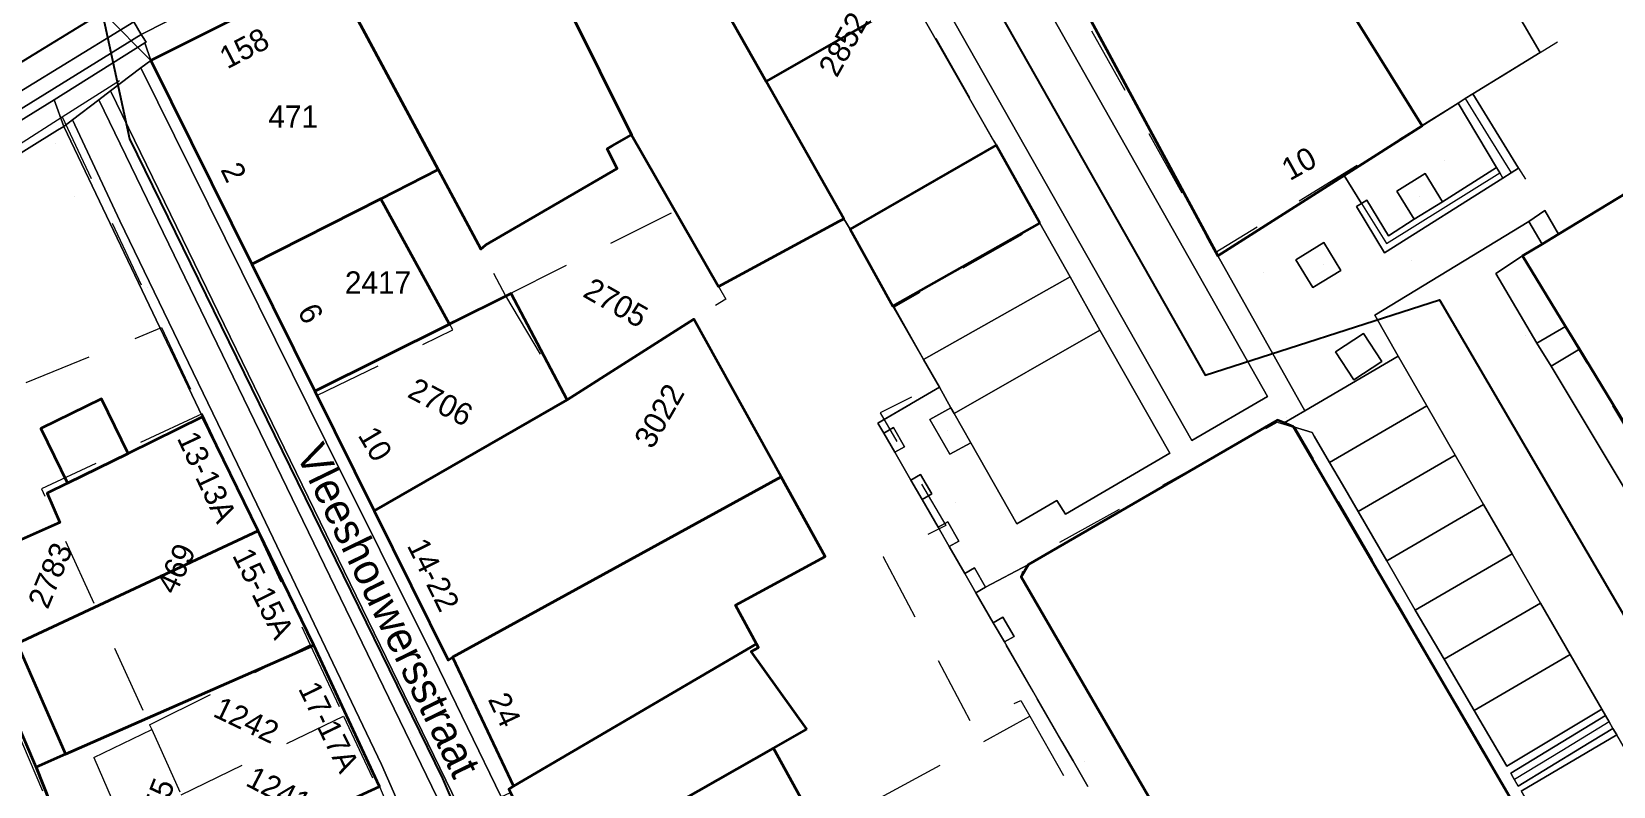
# Model space of a CAD drawing. Header units: metres. Extents: x 0 to 105485, y 0 to 425721.
# Drawn here: x 105112.8 to 105176.7, y 425406.7 to 425437.2 of the extents above; entities that cross this region are included whole.
import ezdxf
from ezdxf.enums import TextEntityAlignment as Align

# ---------------------------------------------------------------- set-up
doc = ezdxf.new("R2010")
doc.units = ezdxf.units.M
doc.header["$MEASUREMENT"] = 0
for name, pattern in [('GR-HAAG1-SO', [9, 6, -3]), ('IE-TERREINAFSCHEIDING_KUNSTMATIG-SO', [11, 4, -1, 4, -2]), ('KG-PERCEEL-SO', [19, 5.5, -4, 5.5, -4])]:
    doc.linetypes.add(name, pattern=pattern)
for name, color, linetype, lineweight in [('B-XX-GR-BOOM-G', 90, 'Continuous', 13), ('B-XX-GR-HAAG-G', 90, 'GR-HAAG1-SO', 13), ('B-XX-GR-STRUIK-G', 90, 'Continuous', 13), ('B-XX-IE-MEUBILAIR-G', 7, 'Continuous', 18), ('B-XX-IE-MEUBILAIR_WEGMEUBILAIR-G', 7, 'Continuous', 18), ('B-XX-IE-MEUBILAIR_WEGMEUBILAIR_AFVALBAK-G', 7, 'Continuous', 18), ('B-XX-IE-TERREINAFSCHEIDING_KUNSTMATIG_HEKWERK-G', 20, 'IE-TERREINAFSCHEIDING_KUNSTMATIG-SO', 18), ('B-XX-IE-TERREINAFSCHEIDING_KUNSTMATIG_MUUR-G', 90, 'IE-TERREINAFSCHEIDING_KUNSTMATIG-SO', 18), ('B-XX-KG-GRENS_PERCEEL-G', 150, 'KG-PERCEEL-SO', 18), ('B-XX-KG-GRENS_PERCEEL-T', 150, 'KG-PERCEEL-SO', 18), ('B-XX-OG-BEBOUWING-G', 7, 'Continuous', 35), ('B-XX-OG-BEBOUWING_HUISNUMMER-T', 7, 'Continuous', 18), ('B-XX-OG-BEBOUWING_STRAATNAAM-T', 7, 'Continuous', 18), ('B-XX-OG-TERREIN_ERF-G', 7, 'Continuous', 18), ('B-XX-VH-ONVERHARD_ZAND-G', 210, 'Continuous', 18), ('B-XX-VH-OPENVERHARDING-G', 90, 'Continuous', 18), ('B-XX-VH-OPENVERHARDING_SIERBESTRATING-G', 90, 'Continuous', 18), ('B-XX-VH-OPENVERHARDING_STRAATBAKSTEEN-G', 90, 'Continuous', 18)]:
    doc.layers.add(name, color=color, linetype=linetype, lineweight=lineweight)
doc.layers.add('GIS-WEGVAKKEN', color=2, linetype='Continuous')

msp = doc.modelspace()

# ---------------------------------------------------------------- linework, layer by layer
at = {"layer": 'B-XX-GR-BOOM-G', "color": 0, "true_color": 0x604a38}
for points in [[(105168.838, 425430.554, 2.723), (105168.838, 425430.554, 5.523)], [(105164.934, 425427.787, 2.739), (105164.934, 425427.787, 5.539)], [(105149.779, 425421.101, 2.957), (105149.779, 425421.101, 5.757)], [(105176.005, 425408.979, 2.825), (105176.005, 425408.979, 5.625)]]:
    msp.add_polyline3d(points, dxfattribs=at)
at = {"layer": 'B-XX-GR-HAAG-G', "color": 0, "ltscale": 0.5, "true_color": 0x427036}
for points in [[(105170.681, 425434.507, 2.741), (105171.607, 425433.007, 2.736), (105172.534, 425431.508, 2.801)], [(105166.49, 425430.275, 2.733), (105167.496, 425428.652, 2.758), (105169.784, 425430.079, 2.753), (105172.072, 425431.506, 2.78)], [(105176.5, 425409.323, 2.83), (105174.586, 425408.16, 2.858), (105172.671, 425406.996, 0)]]:
    msp.add_polyline3d(points, dxfattribs=at)
at = {"layer": 'B-XX-GR-STRUIK-G', "ltscale": 0.5}
for points in [[(105172.996, 425428.161), (105171.917, 425427.44), (105173.574, 425424.622), (105174.734, 425425.301)], [(105175.293, 425424.382), (105174.146, 425423.695), (105177.746, 425417.707), (105178.917, 425418.421)], [(105147.182, 425420.997), (105147.632, 425420.218), (105148.022, 425420.443), (105147.571, 425421.222)], [(105148.282, 425419.092), (105148.732, 425418.313), (105149.122, 425418.538), (105148.672, 425419.317)], [(105149.383, 425417.187), (105149.833, 425416.408), (105150.223, 425416.633), (105149.772, 425417.412)], [(105150.458, 425415.326), (105150.735, 425414.846), (105150.908, 425414.546), (105151.298, 425414.771), (105150.848, 425415.551)], [(105151.609, 425413.334), (105152.059, 425412.555), (105152.449, 425412.78), (105151.999, 425413.559)]]:
    msp.add_lwpolyline(points, close=True, dxfattribs=at)
at = {"layer": 'B-XX-IE-MEUBILAIR-G', "color": 0, "true_color": 0x604a38}
for points in [[(105117.419, 425435.914, 2.4), (105117.419, 425435.914, 3.9)], [(105118.174, 425434.007, 2.416), (105118.174, 425434.007, 3.916)], [(105113.716, 425432.702, 2.473), (105113.716, 425432.702, 5.473)], [(105117.479, 425431.913, 2.384), (105117.479, 425431.913, 3.884)], [(105169.851, 425431.999, 2.716), (105169.851, 425431.999, 4.216)], [(105114.48, 425430.56, 2.48), (105114.48, 425430.56, 3.98)], [(105162.523, 425427.498, 2.711), (105162.523, 425427.498, 4.211)], [(105168.522, 425427.951, 2.778), (105168.522, 425427.951, 4.278)], [(105173.127, 425424.935, 2.803), (105173.127, 425424.935, 4.303)], [(105122.734, 425419.823, 2.301), (105122.734, 425419.823, 3.801)], [(105147.832, 425419.872, 2.986), (105147.832, 425419.872, 4.486)], [(105150.078, 425418.17, 2.977), (105150.078, 425418.17, 4.477)], [(105171.623, 425417.765, 2.784), (105171.623, 425417.765, 4.284)], [(105128.064, 425408.711, 2.466), (105128.064, 425408.711, 3.966)], [(105155.307, 425407.732, 3.001), (105155.307, 425407.732, 4.501)]]:
    msp.add_polyline3d(points, dxfattribs=at)
at = {"layer": 'B-XX-IE-MEUBILAIR_WEGMEUBILAIR-G', "color": 0, "true_color": 0x604a38}
msp.add_polyline3d([(105163.444, 425421.621, 2.886), (105163.444, 425421.621, 4.386)], dxfattribs=at)
at = {"layer": 'B-XX-IE-MEUBILAIR_WEGMEUBILAIR_AFVALBAK-G', "color": 0, "true_color": 0x604a38}
msp.add_polyline3d([(105117.444, 425426.886, 2.458), (105117.444, 425426.886, 3.958)], dxfattribs=at)
at = {"layer": 'B-XX-IE-TERREINAFSCHEIDING_KUNSTMATIG_HEKWERK-G', "ltscale": 0.5, "flags": 128}
for points in [[(105170.986, 425434.695), (105172.833, 425431.702)], [(105172.833, 425431.702), (105173.112, 425431.248)], [(105173.894, 425429.98), (105174.447, 425429.029)]]:
    msp.add_lwpolyline(points, dxfattribs=at)
at = {"layer": 'B-XX-IE-TERREINAFSCHEIDING_KUNSTMATIG_HEKWERK-G', "color": 0, "ltscale": 0.5, "true_color": 0x8c7868}
for points in [[(105170.986, 425434.695, 2.743), (105171.909, 425433.198, 2.743), (105172.833, 425431.702, 2.806)], [(105172.833, 425431.702, 2.806), (105173.112, 425431.248, 2.81)], [(105173.894, 425429.98, 2.82), (105174.447, 425429.029, 2.845)]]:
    msp.add_polyline3d(points, dxfattribs=at)
at = {"layer": 'B-XX-IE-TERREINAFSCHEIDING_KUNSTMATIG_MUUR-G', "ltscale": 0.5, "flags": 128}
for points in [[(105148.33, 425438.582), (105151.724, 425432.621)], [(105145.572, 425429.654), (105145.831, 425429.227)], [(105148.784, 425423.973), (105147.548, 425426.128)], [(105149.431, 425422.845), (105148.784, 425423.973)], [(105147.182, 425420.997), (105146.942, 425421.4), (105149.431, 425422.845)], [(105148.282, 425419.092), (105147.632, 425420.218)], [(105149.383, 425417.187), (105148.732, 425418.313)], [(105150.458, 425415.326), (105149.833, 425416.408)], [(105150.908, 425414.546), (105150.735, 425414.846)], [(105151.609, 425413.334), (105150.908, 425414.546)], [(105152.059, 425412.555), (105151.609, 425413.334)], [(105154.385, 425408.528), (105152.059, 425412.555)]]:
    msp.add_lwpolyline(points, dxfattribs=at)
at = {"layer": 'B-XX-IE-TERREINAFSCHEIDING_KUNSTMATIG_MUUR-G', "color": 0, "ltscale": 0.5, "true_color": 0x8c7868}
for points in [[(105148.33, 425438.582, 2.478), (105149.461, 425436.595, 2.518), (105150.593, 425434.608, 2.522), (105151.724, 425432.621, 2.579)], [(105145.572, 425429.654, 2.479), (105145.831, 425429.227, 2.468)], [(105148.784, 425423.973, 2.768), (105147.548, 425426.128, 2.67)], [(105149.431, 425422.845, 2.844), (105148.784, 425423.973, 2.768)], [(105147.182, 425420.997, 2.922), (105146.942, 425421.4, 2.712), (105149.431, 425422.845, 2.844)], [(105148.282, 425419.092, 2.953), (105147.632, 425420.218, 3.001)], [(105149.383, 425417.187, 2.975), (105148.732, 425418.313, 2.944)], [(105150.458, 425415.326, 2.951), (105149.833, 425416.408, 2.908)], [(105150.908, 425414.546, 2.96), (105150.735, 425414.846, 2.948)], [(105151.609, 425413.334, 2.966), (105150.908, 425414.546, 2.96)], [(105152.059, 425412.555, 2.963), (105151.609, 425413.334, 2.966)], [(105154.385, 425408.528, 2.994), (105153.222, 425410.541, 3.003), (105152.059, 425412.555, 2.963)]]:
    msp.add_polyline3d(points, dxfattribs=at)
at = {"layer": 'B-XX-KG-GRENS_PERCEEL-G', "ltscale": 0.5, "flags": 128}
for points in [[(105148.486, 425449.424), (105154.694, 425438.498), (105154.848, 425438.572), (105160.58, 425428.286), (105181.433, 425441.13), (105179.087, 425445.098), (105182.9, 425447.654)], [(105137.556, 425443.798), (105143.681, 425447.269), (105147.552, 425440.44), (105147.369, 425440.336), (105153.541, 425429.446), (105147.598, 425426.078)], [(105137.556, 425443.798), (105145.572, 425429.654)], [(105112.397, 425441.25), (105117.562, 425436.052)], [(105117.562, 425436.052), (105124.858, 425439.708)], [(105124.858, 425439.708), (105129.181, 425431.639)], [(105113.979, 425433.765), (105117.562, 425436.052)], [(105117.562, 425436.052), (105121.648, 425427.818)], [(105194.292, 425422.529), (105185.896, 425435.978), (105172.995, 425428.146), (105181.115, 425414.627), (105194.292, 425422.529)], [(105104.21, 425427.53), (105113.979, 425433.765)], [(105113.979, 425433.765), (105118.002, 425425.254)], [(105121.648, 425427.818), (105129.181, 425431.639)], [(105129.181, 425431.639), (105131.9, 425426.544)], [(105131.9, 425426.544), (105138.755, 425429.966), (105140.796, 425426.405), (105134.388, 425422.344)], [(105145.572, 425429.654), (105147.598, 425426.078)], [(105121.648, 425427.818), (105124.279, 425422.515)], [(105129.772, 425425.165), (105129.621, 425425.431), (105131.9, 425426.544)], [(105131.9, 425426.544), (105134.388, 425422.344)], [(105147.598, 425426.078), (105149.36, 425422.969), (105147.037, 425421.808), (105149.692, 425417.26), (105147.164, 425415.997), (105150.703, 425409.302), (105152.726, 425410.186), (105153.087, 425409.553)], [(105108.132, 425421.25), (105118.002, 425425.254)], [(105118.002, 425425.254), (105119.646, 425421.775)], [(105124.279, 425422.515), (105129.772, 425425.165)], [(105124.279, 425422.515), (105126.59, 425417.858)], [(105126.59, 425417.858), (105134.388, 425422.344)], [(105119.646, 425421.775), (105113.149, 425418.739), (105117.518, 425409.208)], [(105119.646, 425421.775), (105124.013, 425412.435)], [(105168.512, 425365.256), (105172.582, 425367.608), (105168.626, 425374.849), (105170.285, 425381.486), (105171.795, 425382.328), (105152.733, 425415.188), (105152.935, 425415.837), (105163.08, 425421.44), (105163.795, 425421.225), (105184.622, 425385.504)], [(105126.59, 425417.858), (105129.585, 425411.823), (105129.762, 425411.943), (105132.218, 425406.723), (105132.04, 425406.602), (105135.324, 425399.878)], [(105117.518, 425409.208), (105124.013, 425412.435)], [(105124.013, 425412.435), (105125.359, 425409.557)], [(105118.788, 425406.384), (105125.359, 425409.557)], [(105125.359, 425409.557), (105126.707, 425406.673)], [(105147.054, 425406.267), (105153.087, 425409.553)], [(105153.087, 425409.553), (105157.908, 425401.09), (105154.532, 425399.171)], [(105112.114, 425409.07), (105115.307, 425401.55)], [(105115.264, 425407.892), (105117.607, 425409.014)], [(105117.518, 425409.208), (105117.607, 425409.014)], [(105117.607, 425409.014), (105118.788, 425406.384)], [(105115.264, 425407.892), (105117.635, 425402.445)]]:
    msp.add_lwpolyline(points, dxfattribs=at)
at = {"layer": 'B-XX-OG-BEBOUWING-G', "ltscale": 0.5}
for points in [[(105159.804, 425448.204), (105156.123, 425454.237), (105155.925, 425454.113), (105148.492, 425449.514), (105154.853, 425438.614), (105154.997, 425438.706), (105160.681, 425428.151), (105165.578, 425431.27), (105165.789, 425431.405), (105168.936, 425433.408), (105164.19, 425441.06), (105159.34, 425438.18), (105157.83, 425440.7), (105162.594, 425443.6)], [(105148.33, 425438.582), (105147.351, 425440.315), (105147.534, 425440.419), (105147.386, 425440.68), (105147.203, 425440.576), (105144.507, 425445.336), (105144.69, 425445.439), (105144.542, 425445.7), (105144.359, 425445.597), (105144.256, 425445.779), (105143.079, 425445.121), (105142.407, 425446.318), (105141.208, 425445.627), (105141.105, 425445.81), (105140.844, 425445.662), (105140.948, 425445.479), (105138.199, 425443.921), (105138.095, 425444.104), (105137.834, 425443.956), (105137.938, 425443.774), (105137.66, 425443.615), (105142.427, 425435.204)], [(105142.427, 425435.204), (105137.66, 425443.615), (105136.969, 425444.844), (105131.589, 425443.076), (105134.429, 425438.186), (105136.986, 425433.05), (105140.5, 425426.922), (105145.387, 425429.554), (105145.572, 425429.654)], [(105134.429, 425438.186), (105133.48, 425437.702), (105130.492, 425442.531), (105124.858, 425439.708), (105129.181, 425431.639), (105130.906, 425428.42), (105131.102, 425428.602), (105136.408, 425431.682), (105136.004, 425432.482), (105136.205, 425432.598), (105136.986, 425433.05)], [(105124.858, 425439.708), (105117.562, 425436.052), (105121.648, 425427.818), (105126.865, 425430.464), (105129.181, 425431.639)], [(105153.493, 425429.474), (105151.724, 425432.621), (105145.831, 425429.227), (105147.548, 425426.128)], [(105173.788, 425428.629), (105172.996, 425428.161), (105174.734, 425425.301), (105175.293, 425424.382), (105178.917, 425418.421), (105179.49, 425417.478), (105181.207, 425414.654), (105189.169, 425419.457), (105189.035, 425419.675), (105180.883, 425432.935), (105174.447, 425429.029)], [(105121.648, 425427.818), (105124.191, 425422.693), (105129.64, 425425.396), (105126.865, 425430.464)], [(105126.59, 425417.858), (105134.388, 425422.344), (105132.135, 425426.634), (105129.64, 425425.396), (105124.191, 425422.693)], [(105143.034, 425419.225), (105139.51, 425425.59), (105134.388, 425422.344), (105126.59, 425417.858), (105129.585, 425411.823), (105129.762, 425411.943)], [(105114.205, 425418.966), (105116.654, 425420.171), (105115.58, 425422.377), (105113.125, 425421.182)], [(105112.163, 425412.494), (105121.905, 425417.04), (105119.66, 425421.65), (105116.654, 425420.171), (105114.205, 425418.966), (105113.38, 425418.56), (105113.889, 425417.378), (105110.652, 425415.957)], [(105143.034, 425419.225), (105129.762, 425411.943), (105132.218, 425406.723), (105142.044, 425412.479), (105141.187, 425414.036), (105144.814, 425416.01)], [(105121.905, 425417.04), (105112.163, 425412.494), (105114.117, 425408.017), (105124.15, 425412.43)], [(105115.296, 425401.546), (105114.375, 425403.864), (105112.931, 425407.496), (105109.901, 425414.57), (105104.188, 425412.161), (105109.481, 425399.609), (105115.006, 425401.449)], [(105115.296, 425401.546), (105115.336, 425401.445), (105126.81, 425406.72), (105124.15, 425412.43), (105114.117, 425408.017), (105112.931, 425407.496), (105114.375, 425403.864)], [(105144.077, 425409.029), (105141.829, 425412.165), (105142.127, 425412.328), (105142.044, 425412.479), (105132.218, 425406.723), (105132.04, 425406.602), (105132.102, 425406.475), (105132.905, 425404.83), (105133.728, 425403.146), (105142.723, 425408.259)], [(105142.723, 425408.259), (105133.728, 425403.146), (105133.927, 425402.738), (105134.734, 425401.085), (105135.297, 425399.863), (105144.322, 425404.779), (105144.568, 425404.913)]]:
    msp.add_lwpolyline(points, close=True, dxfattribs=at)
msp.add_lwpolyline([(105200.177, 425353.169), (105195.89, 425359.787), (105194.924, 425361.611), (105190.206, 425370.079), (105190.052, 425370.355), (105183.027, 425366.272), (105181.766, 425368.397), (105187.209, 425371.177), (105186.007, 425373.302), (105190.155, 425375.483), (105190.404, 425375.614), (105184.622, 425385.504), (105184.143, 425386.324), (105163.745, 425421.245), (105163.36, 425421.402), (105163.095, 425421.51), (105153.035, 425415.689), (105152.733, 425415.188), (105171.795, 425382.328), (105170.285, 425381.486), (105168.626, 425374.849), (105172.582, 425367.608), (105168.512, 425365.256), (105174.705, 425354.438)], dxfattribs=at)
at = {"layer": 'B-XX-OG-TERREIN_ERF-G', "ltscale": 0.5}
for points in [[(105169.224, 425444.049), (105164.19, 425441.06), (105168.936, 425433.408), (105170.39, 425434.328), (105170.681, 425434.507), (105170.986, 425434.695), (105173.702, 425436.368)], [(105148.33, 425438.582), (105142.427, 425435.204), (105145.572, 425429.654), (105145.831, 425429.227), (105151.724, 425432.621)], [(105114.048, 425433.379), (105113.802, 425433.226), (105104.3, 425427.326), (105107.29, 425420.573), (105109.901, 425414.57), (105112.931, 425407.496), (105114.117, 425408.017), (105112.163, 425412.494), (105110.652, 425415.957), (105113.889, 425417.378), (105113.38, 425418.56), (105114.205, 425418.966), (105113.125, 425421.182), (105115.58, 425422.377), (105116.654, 425420.171), (105119.66, 425421.65)]]:
    msp.add_lwpolyline(points, close=True, dxfattribs=at)
msp.add_lwpolyline([(105155.436, 425406.71), (105154.835, 425407.749), (105154.385, 425408.528), (105152.059, 425412.555), (105151.609, 425413.334), (105150.908, 425414.546), (105150.735, 425414.846), (105150.458, 425415.326), (105149.833, 425416.408), (105149.383, 425417.187), (105148.732, 425418.313), (105148.282, 425419.092), (105147.632, 425420.218), (105147.182, 425420.997), (105146.942, 425421.4), (105149.431, 425422.845), (105148.784, 425423.973), (105147.548, 425426.128), (105145.831, 425429.227), (105145.572, 425429.654), (105145.387, 425429.554), (105140.5, 425426.922), (105136.986, 425433.05), (105136.205, 425432.598), (105136.004, 425432.482), (105136.408, 425431.682), (105131.102, 425428.602), (105130.906, 425428.42), (105129.181, 425431.639), (105126.865, 425430.464), (105129.64, 425425.396), (105132.135, 425426.634), (105134.388, 425422.344), (105139.51, 425425.59), (105143.034, 425419.225), (105144.814, 425416.01), (105141.187, 425414.036), (105142.044, 425412.479), (105142.127, 425412.328), (105141.829, 425412.165), (105144.077, 425409.029), (105142.723, 425408.259), (105144.568, 425404.913)], dxfattribs=at)
at = {"layer": 'B-XX-VH-ONVERHARD_ZAND-G', "ltscale": 0.5}
for points in [[(105170.986, 425434.695), (105170.681, 425434.507), (105170.39, 425434.328), (105171.944, 425431.721), (105172.072, 425431.506), (105172.2, 425431.291), (105172.534, 425431.508), (105172.833, 425431.702)], [(105172.2, 425431.291), (105172.072, 425431.506), (105171.944, 425431.721), (105169.76, 425430.335), (105168.619, 425429.632), (105167.586, 425428.969), (105166.699, 425430.405), (105166.49, 425430.275), (105166.291, 425430.151), (105167.421, 425428.273)], [(105169.76, 425430.335), (105169.058, 425431.476), (105167.917, 425430.773), (105168.619, 425429.632)], [(105173.894, 425429.98), (105173.247, 425429.536), (105173.788, 425428.629), (105174.447, 425429.029)], [(105165.656, 425427.569), (105164.971, 425428.691), (105163.837, 425427.999), (105164.522, 425426.877)], [(105167.306, 425423.888), (105166.565, 425425.017), (105165.436, 425424.276), (105166.177, 425423.147)], [(105150.032, 425421.783), (105149.901, 425422.015), (105149.052, 425421.539), (105149.859, 425420.147), (105150.701, 425420.602)], [(105175.378, 425408.29), (105176.65, 425409.063), (105176.5, 425409.323), (105176.35, 425409.582), (105172.519, 425407.255), (105172.62, 425407.082), (105172.822, 425406.736)]]:
    msp.add_lwpolyline(points, close=True, dxfattribs=at)
at = {"layer": 'B-XX-VH-OPENVERHARDING-G', "ltscale": 0.5}
for points in [[(105147.618, 425449.091), (105144.404, 425447.534), (105148.481, 425440.348), (105149.498, 425438.557), (105159.632, 425420.695), (105162.69, 425422.476)], [(105113.656, 425434.461), (105117.319, 425436.755), (105117.38, 425436.793), (105117.226, 425437.022), (105117.178, 425437.094), (105107.393, 425431.053), (105098.549, 425425.632), (105091.515, 425421.311), (105080.136, 425414.393), (105073.664, 425410.464), (105073.868, 425410.128), (105091.136, 425420.634), (105105.769, 425429.623), (105112.242, 425433.576)], [(105131.729, 425406.295), (105132.102, 425406.475), (105132.04, 425406.602), (105132.218, 425406.723), (105129.762, 425411.943), (105129.585, 425411.823), (105126.59, 425417.858), (105124.191, 425422.693), (105121.648, 425427.818), (105117.562, 425436.052), (105117.159, 425435.745), (105124.648, 425420.622), (105129.007, 425411.903)], [(105139.229, 425385.643), (105132.182, 425400), (105115.461, 425434.454), (105114.402, 425433.648), (105116.322, 425429.565), (105122.056, 425417.703), (105126.886, 425407.609), (105129.597, 425401.434), (105130.369, 425399.811), (105131.809, 425396.643), (105132.788, 425394.444), (105133.906, 425391.898), (105145.861, 425368.553), (105157.722, 425348.312), (105168.835, 425328.382), (105171.144, 425324.186), (105171.179, 425324.118), (105172.089, 425324.736), (105151.227, 425362.998), (105144.836, 425374.376)], [(105115.939, 425434.817), (105115.461, 425434.454), (105132.182, 425400), (105139.229, 425385.643), (105144.836, 425374.376), (105151.227, 425362.998), (105172.089, 425324.736), (105172.822, 425325.234), (105163.02, 425342.865), (105152.373, 425362.261), (105146.389, 425373.01), (105141.019, 425383.355), (105132.887, 425400)], [(105170.39, 425434.328), (105168.936, 425433.408), (105165.789, 425431.405), (105166.49, 425430.275), (105166.699, 425430.405), (105167.586, 425428.969), (105168.619, 425429.632), (105167.917, 425430.773), (105169.058, 425431.476), (105169.76, 425430.335), (105171.944, 425431.721)], [(105122.056, 425417.703), (105116.322, 425429.565), (105114.402, 425433.648), (105114.048, 425433.379), (105119.66, 425421.65), (105121.905, 425417.04), (105124.15, 425412.43), (105126.81, 425406.72), (105128.38, 425402.99), (105129.167, 425401.22), (105129.597, 425401.434), (105126.886, 425407.609)], [(105154.71, 425427.304), (105153.493, 425429.474), (105147.548, 425426.128), (105148.784, 425423.973)], [(105165.656, 425427.569), (105164.522, 425426.877), (105163.837, 425427.999), (105164.971, 425428.691)], [(105155.918, 425425.15), (105154.71, 425427.304), (105148.784, 425423.973), (105149.431, 425422.845), (105149.901, 425422.015), (105150.032, 425421.783)], [(105155.918, 425425.15), (105150.032, 425421.783), (105150.701, 425420.602), (105152.556, 425417.327), (105154.176, 425418.271), (105154.524, 425417.713), (105158.748, 425420.176)], [(105167.306, 425423.888), (105166.177, 425423.147), (105165.436, 425424.276), (105166.565, 425425.017)], [(105174.734, 425425.301), (105173.574, 425424.622), (105174.146, 425423.695), (105175.293, 425424.382)], [(105169.122, 425422.095), (105167.973, 425424.101), (105164.204, 425421.896), (105163.36, 425421.402), (105163.745, 425421.245), (105164.496, 425421.015), (105164.577, 425420.876), (105165.2, 425419.808)], [(105170.273, 425420.103), (105169.122, 425422.095), (105165.2, 425419.808), (105165.722, 425418.912), (105166.358, 425417.821)], [(105171.423, 425418.112), (105170.273, 425420.103), (105166.358, 425417.821), (105167.517, 425415.833)], [(105172.574, 425416.12), (105171.423, 425418.112), (105167.517, 425415.833), (105168.659, 425413.837)], [(105172.574, 425416.12), (105168.659, 425413.837), (105169.831, 425411.864), (105173.724, 425414.128)], [(105174.924, 425412.05), (105173.724, 425414.128), (105169.831, 425411.864), (105171.042, 425409.787)], [(105176.2, 425409.842), (105174.924, 425412.05), (105171.042, 425409.787), (105172.358, 425407.531)], [(105178, 425406.725), (105176.8, 425408.803), (105172.94, 425406.534), (105174.141, 425404.474)]]:
    msp.add_lwpolyline(points, close=True, dxfattribs=at)
for points in [[(105147.618, 425449.091), (105162.69, 425422.476), (105159.632, 425420.695), (105149.498, 425438.557)], [(105169.224, 425444.049), (105173.702, 425436.368), (105170.986, 425434.695), (105172.833, 425431.702), (105172.534, 425431.508), (105172.2, 425431.291), (105167.421, 425428.273), (105166.291, 425430.151), (105166.49, 425430.275), (105165.789, 425431.405), (105165.578, 425431.27), (105160.681, 425428.151), (105164.204, 425421.896), (105167.973, 425424.101), (105167.034, 425425.757), (105173.247, 425429.536), (105173.894, 425429.98), (105174.447, 425429.029), (105180.883, 425432.935), (105184.703, 425432.373), (105188.234, 425436.907), (105187.217, 425438.641)], [(105148.33, 425438.582), (105151.724, 425432.621), (105153.493, 425429.474), (105154.71, 425427.304), (105155.918, 425425.15), (105158.748, 425420.176), (105154.524, 425417.713), (105154.176, 425418.271), (105152.556, 425417.327), (105150.701, 425420.602), (105149.859, 425420.147), (105149.052, 425421.539), (105149.901, 425422.015), (105149.431, 425422.845), (105146.942, 425421.4), (105147.182, 425420.997), (105147.571, 425421.222), (105148.022, 425420.443), (105147.632, 425420.218), (105148.282, 425419.092), (105148.672, 425419.317), (105149.122, 425418.538), (105148.732, 425418.313), (105149.383, 425417.187), (105149.772, 425417.412), (105150.223, 425416.633), (105149.833, 425416.408), (105150.458, 425415.326), (105150.848, 425415.551), (105151.298, 425414.771), (105153.035, 425415.689), (105163.095, 425421.51), (105163.36, 425421.402), (105164.204, 425421.896), (105160.681, 425428.151), (105154.997, 425438.706)], [(105166.451, 425339.948), (105154.173, 425361.877), (105150.168, 425368.477), (105144.562, 425379.859), (105140.229, 425388.786), (105134.346, 425400.905), (105134.328, 425400.897), (105133.546, 425402.527), (105133.556, 425402.532), (105132.525, 425404.656), (105132.446, 425404.62), (105131.655, 425406.259), (105131.729, 425406.295), (105129.007, 425411.903), (105124.648, 425420.622), (105117.159, 425435.745), (105115.939, 425434.817), (105132.887, 425400), (105141.019, 425383.355), (105146.389, 425373.01), (105152.373, 425362.261), (105163.02, 425342.865)], [(105068.571, 425404.421), (105074.392, 425408.177), (105078.55, 425410.86), (105078.74, 425410.57), (105081.57, 425412.4), (105081.39, 425412.7), (105092.748, 425420.04), (105092.816, 425420.07), (105097.805, 425423.522), (105097.85, 425423.53), (105104.21, 425427.53), (105104.3, 425427.326), (105113.802, 425433.226), (105114.048, 425433.379), (105113.656, 425434.461), (105112.242, 425433.576), (105105.769, 425429.623), (105091.136, 425420.634), (105073.868, 425410.128), (105073.664, 425410.464), (105073.634, 425410.446), (105061.427, 425403.026)], [(105177.746, 425417.707), (105174.146, 425423.695), (105173.574, 425424.622), (105171.917, 425427.44), (105172.996, 425428.161), (105173.788, 425428.629), (105173.247, 425429.536), (105167.034, 425425.757), (105167.973, 425424.101), (105169.122, 425422.095), (105170.273, 425420.103), (105171.423, 425418.112), (105172.574, 425416.12), (105173.724, 425414.128), (105174.924, 425412.05), (105176.2, 425409.842), (105176.35, 425409.582), (105176.5, 425409.323), (105176.65, 425409.063), (105176.8, 425408.803)], [(105172.94, 425406.534), (105176.8, 425408.803), (105176.65, 425409.063), (105175.378, 425408.29), (105172.822, 425406.736), (105172.62, 425407.082), (105172.519, 425407.255), (105176.35, 425409.582), (105176.2, 425409.842), (105172.358, 425407.531), (105171.042, 425409.787), (105169.831, 425411.864), (105168.659, 425413.837), (105167.517, 425415.833), (105166.358, 425417.821), (105165.722, 425418.912), (105165.2, 425419.808), (105164.577, 425420.876), (105164.496, 425421.015), (105163.745, 425421.245), (105184.143, 425386.324)], [(105171.795, 425382.328), (105152.733, 425415.188), (105153.035, 425415.689), (105151.298, 425414.771), (105150.908, 425414.546), (105151.609, 425413.334), (105151.999, 425413.559), (105152.449, 425412.78), (105152.059, 425412.555), (105154.385, 425408.528), (105154.835, 425407.749), (105155.436, 425406.71)]]:
    msp.add_lwpolyline(points, dxfattribs=at)
at = {"layer": 'B-XX-VH-OPENVERHARDING_SIERBESTRATING-G', "ltscale": 0.5}
for points in [[(105116.88, 425437.608), (105117.178, 425437.094), (105123.433, 425440.274)], [(105055.924, 425400.324), (105081.841, 425416.153), (105101.564, 425428.2), (105110.809, 425433.894), (105116.88, 425437.608)]]:
    msp.add_lwpolyline(points, dxfattribs=at)
at = {"layer": 'B-XX-VH-OPENVERHARDING_STRAATBAKSTEEN-G', "ltscale": 0.5}
for points in [[(105123.433, 425440.274), (105117.178, 425437.094), (105117.226, 425437.022), (105117.38, 425436.793), (105117.319, 425436.755), (105117.562, 425436.052), (105124.858, 425439.708)], [(105061.427, 425403.026), (105073.634, 425410.446), (105073.664, 425410.464), (105080.136, 425414.393), (105091.515, 425421.311), (105098.549, 425425.632), (105107.393, 425431.053), (105117.178, 425437.094), (105116.88, 425437.608), (105110.809, 425433.894), (105101.564, 425428.2), (105081.841, 425416.153), (105055.924, 425400.324)]]:
    msp.add_lwpolyline(points, dxfattribs=at)
msp.add_lwpolyline([(105115.461, 425434.454), (105115.939, 425434.817), (105117.159, 425435.745), (105117.562, 425436.052), (105117.319, 425436.755), (105113.656, 425434.461), (105114.048, 425433.379), (105114.402, 425433.648)], close=True, dxfattribs=at)
at = {"layer": 'GIS-WEGVAKKEN'}
for points in [[(105143.647, 425452.74), (105147.26, 425446.11), (105160.17, 425423.33), (105169.64, 425426.38), (105177.13, 425413.57), (105180.32, 425409.65)], [(105066.425, 425408.256), (105072.94, 425411.97), (105078.92, 425415.52), (105115.603, 425437.982)], [(105115.603, 425437.982), (105116.7, 425432.88), (105129.35, 425407.04), (105131.25, 425402.61), (105137.42, 425389.66), (105141.7, 425381.02), (105144.02, 425376.8), (105148.468, 425368.285)]]:
    msp.add_lwpolyline(points, dxfattribs=at)

# ---------------------------------------------------------------- texts
at = {"layer": 'B-XX-KG-GRENS_PERCEEL-T'}
for s, rotation, p in [('2852', 60.8, (105145.548, 425436.706)), ('2705', 330.4, (105136.363, 425426.264)), ('2706', 332.4, (105129.281, 425422.253)), ('3022', 60.1, (105138.11, 425421.692)), ('2783', 67.4, (105113.5, 425415.249)), ('469', 64.9, (105118.576, 425415.526)), ('1242', 334.5, (105121.435, 425409.402)), ('2755', 68.2, (105117.64, 425405.727)), ('1241', 332.7, (105122.746, 425406.563))]:
    msp.add_text(s, height=0.9, rotation=rotation, dxfattribs=at).set_placement(p, align=Align.MIDDLE_CENTER)
for s, p in [('471', (105123.322, 425433.779)), ('2417', (105126.749, 425427.077))]:
    msp.add_text(s, height=0.9, dxfattribs=at).set_placement(p, align=Align.MIDDLE_CENTER)
at = {"layer": 'B-XX-OG-BEBOUWING_HUISNUMMER-T'}
for s, rotation, p in [('158', 27.5, (105121.339, 425436.546)), ('10', 29.2, (105163.958, 425431.889)), ('2', 296.4, (105120.918, 425431.54)), ('6', 298.2, (105124.029, 425425.832)), ('10', 300.7, (105126.64, 425420.563)), ('13-13A', 295.1, (105119.839, 425419.225)), ('14-22', 296.4, (105128.988, 425415.275)), ('15-15A', 296.6, (105122.114, 425414.522)), ('17-17A', 296.1, (105124.767, 425409.128)), ('24', 295.2, (105131.865, 425409.824))]:
    msp.add_text(s, height=0.9, rotation=rotation, dxfattribs=at).set_placement(p, align=Align.MIDDLE_CENTER)
at = {"layer": 'B-XX-OG-BEBOUWING_STRAATNAAM-T'}
msp.add_text('Vleeshouwersstraat', height=1.25, rotation=295.9, dxfattribs=at).set_placement((105127.175, 425413.834), align=Align.MIDDLE_CENTER)

doc.saveas('drawing.dxf')
